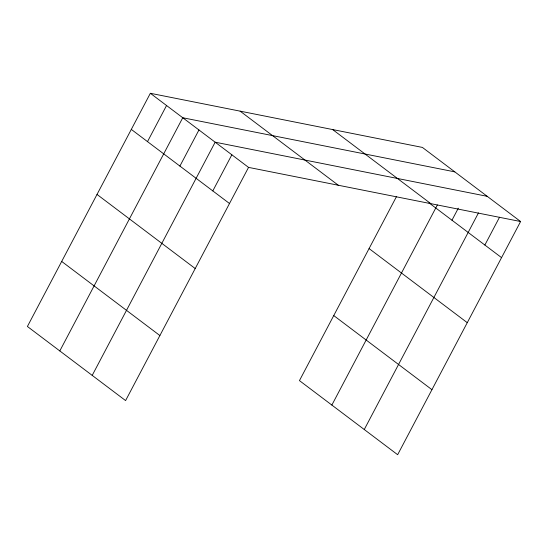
<?xml version="1.0" encoding="UTF-8"?>
<svg xmlns="http://www.w3.org/2000/svg" width="548" height="548" viewBox="0 0 548 548"><rect width="100%" height="100%" fill="white"/><g stroke="black" fill="none" stroke-linecap="round" stroke-linejoin="round"><path stroke-width="0.82" d="M520.6 221.522L422.405 147.419L150.351 93.29L27.4 326.478L125.595 400.581L248.545 167.387L520.6 221.522L397.649 454.71L299.455 380.613L396.588 196.389M147.508 141.631L166.551 105.517M59.807 350.932L182.751 117.745L454.813 171.873M179.908 166.085L198.951 129.965M92.208 375.387L215.159 142.192L487.213 196.328M212.809 190.91L231.852 154.789M331.862 405.061L437.352 204.979M451.97 220.214L458.32 208.178M364.262 429.516L478.486 212.877M484.864 245.038L499.543 217.2M332.629 129.554L430.824 203.657M429.015 202.897L501.557 257.635M240.127 111.148L338.322 185.251M369.071 248.573L467.266 322.669M150.351 93.29L248.545 167.387M131.308 129.403L229.502 203.507M333.746 315.573L431.94 389.676M97.017 194.437L195.211 268.541M61.691 261.444L159.886 335.547"/></g></svg>
